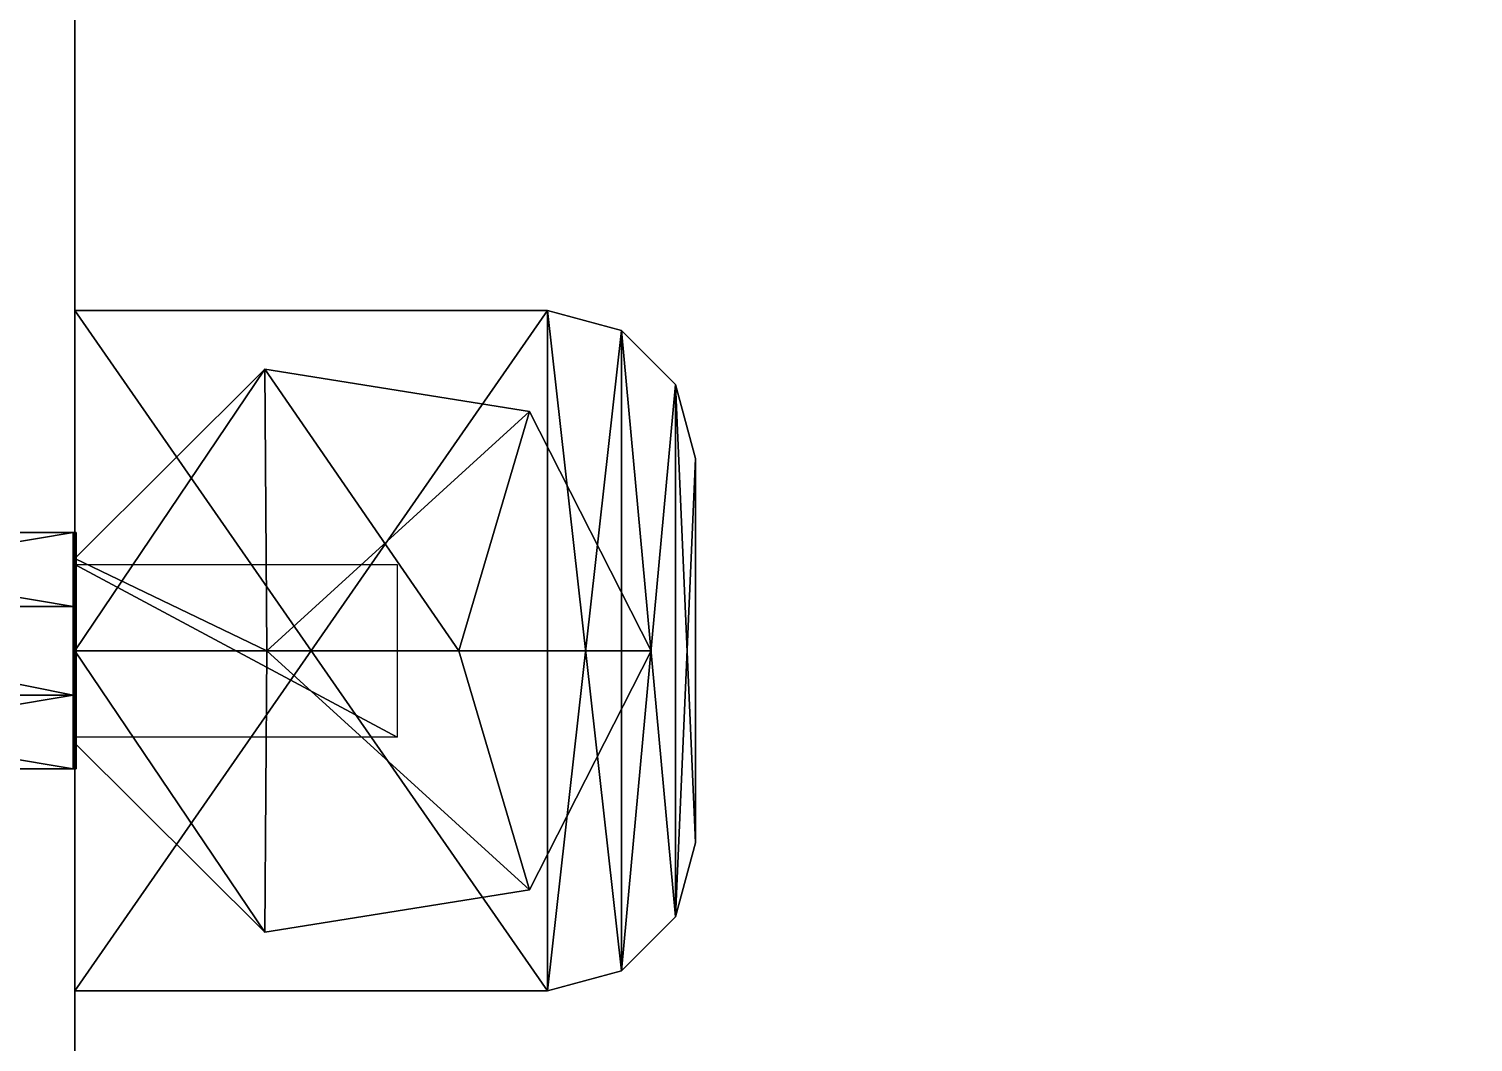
# Model space of a CAD drawing. Extents: x -100 to 4856, y -100 to 4830.
# Drawn here: x 1306.45 to 1355.31, y 4635.17 to 4669.42 of the extents above; entities that cross this region are included whole.
import ezdxf

# ---------------------------------------------------------------- set-up
doc = ezdxf.new("R2010")
doc.units = 0
for name, color, linetype in [('LAYER0', 7, 'CONTINUOUS'), ('LAYER755', 7, 'CONTINUOUS'), ('LAYER756', 7, 'CONTINUOUS'), ('LAYER801', 7, 'CONTINUOUS'), ('LAYER804', 7, 'CONTINUOUS'), ('LAYER805', 254, 'CONTINUOUS'), ('LAYER815', 7, 'CONTINUOUS'), ('LAYER818', 7, 'CONTINUOUS'), ('LAYER819', 254, 'CONTINUOUS'), ('LAYER87', 9, 'CONTINUOUS')]:
    doc.layers.add(name, color=color, linetype=linetype)

msp = doc.modelspace()

# ---------------------------------------------------------------- linework, layer by layer
at = {"layer": 'LAYER0', "invisible_edges": 1}
for points in [[(4856, 4830, -5), (-100, -100, -5), (-100, 4830, -5), (4856, 4830, -5)], [(-100, -100, -5), (4856, 4830, -5), (4856, -100, -5), (-100, -100, -5)], [(4856, -100), (-100, 4830), (-100, -100), (4856, -100)], [(-100, 4830), (4856, -100), (4856, 4830), (-100, 4830)]]:
    msp.add_3dface(points, dxfattribs=at)
at = {"layer": 'LAYER755', "invisible_edges": 1}
for points in [[(1290, 4710, 99), (1308, 4320, 99), (1290, 4320, 99), (1290, 4710, 99)], [(1308, 4320, 99), (1290, 4710, 99), (1308, 4710, 99), (1308, 4320, 99)], [(1308, 4710, 755), (1290, 4320, 755), (1308, 4320, 755), (1308, 4710, 755)], [(1290, 4320, 755), (1308, 4710, 755), (1290, 4710, 755), (1290, 4320, 755)], [(1308, 4710, 755), (1308, 4320, 99), (1308, 4710, 99), (1308, 4710, 755)], [(1308, 4320, 99), (1308, 4710, 755), (1308, 4320, 755), (1308, 4320, 99)]]:
    msp.add_3dface(points, dxfattribs=at)
at = {"layer": 'LAYER756', "invisible_edges": 1}
for points in [[(2150, 4710, 81), (626, 4320, 81), (626, 4710, 81), (2150, 4710, 81)], [(626, 4320, 81), (2150, 4710, 81), (2150, 4320, 81), (626, 4320, 81)], [(2150, 4320, 99), (626, 4710, 99), (626, 4320, 99), (2150, 4320, 99)], [(626, 4710, 99), (2150, 4320, 99), (2150, 4710, 99), (626, 4710, 99)]]:
    msp.add_3dface(points, dxfattribs=at)
at = {"layer": 'LAYER801', "invisible_edges": 1}
for points in [[(1308, 4685.4, 535), (2150, 4340, 535), (2150, 4685.4, 535), (1308, 4685.4, 535)], [(2150, 4340, 535), (1308, 4685.4, 535), (1308, 4340, 535), (2150, 4340, 535)], [(1308, 4685.4, 535), (1308, 4340, 517), (1308, 4340, 535), (1308, 4685.4, 535)], [(1308, 4340, 517), (1308, 4685.4, 535), (1308, 4685.4, 517), (1308, 4340, 517)], [(1308, 4340, 517), (2150, 4685.4, 517), (2150, 4340, 517), (1308, 4340, 517)], [(2150, 4685.4, 517), (1308, 4340, 517), (1308, 4685.4, 517), (2150, 4685.4, 517)]]:
    msp.add_3dface(points, dxfattribs=at)
at = {"layer": 'LAYER804'}
for points in [[(1308, 4659.9, 515.01), (1324, 4636.9, 515.01), (1308, 4636.9, 515.01), (1308, 4659.9, 515.01)], [(1324, 4659.9, 515.01), (1324, 4636.9, 515.01), (1308, 4659.9, 515.01), (1324, 4659.9, 515.01)], [(1308, 4659.9, 517), (1324, 4636.9, 517), (1308, 4636.9, 517), (1308, 4659.9, 517)], [(1324, 4659.9, 517), (1324, 4636.9, 517), (1308, 4659.9, 517), (1324, 4659.9, 517)], [(1324, 4659.9, 517), (1308, 4659.9, 515.01), (1324, 4659.9, 515.01), (1324, 4659.9, 517)], [(1308, 4659.9, 517), (1308, 4659.9, 515.01), (1324, 4659.9, 517), (1308, 4659.9, 517)], [(1308, 4636.9, 515.01), (1308, 4659.9, 517), (1308, 4659.9, 515.01), (1308, 4636.9, 515.01)], [(1308, 4636.9, 517), (1308, 4659.9, 517), (1308, 4636.9, 515.01), (1308, 4636.9, 517)], [(1324, 4636.9, 515.01), (1308, 4659.9, 515.01), (1324, 4659.9, 515.01), (1324, 4636.9, 515.01)], [(1308, 4636.9, 515.01), (1308, 4659.9, 515.01), (1324, 4636.9, 515.01), (1308, 4636.9, 515.01)], [(1308, 4659.9, 515.01), (1324, 4659.9, 517), (1324, 4659.9, 515.01), (1308, 4659.9, 515.01)], [(1308, 4659.9, 517), (1324, 4659.9, 517), (1308, 4659.9, 515.01), (1308, 4659.9, 517)], [(1308, 4659.9, 515.01), (1308, 4636.9, 517), (1308, 4636.9, 515.01), (1308, 4659.9, 515.01)], [(1308, 4659.9, 517), (1308, 4636.9, 517), (1308, 4659.9, 515.01), (1308, 4659.9, 517)], [(1324, 4659.9, 517), (1308, 4636.9, 517), (1324, 4636.9, 517), (1324, 4659.9, 517)], [(1308, 4659.9, 517), (1308, 4636.9, 517), (1324, 4659.9, 517), (1308, 4659.9, 517)], [(1326.5, 4659.23, 515.01), (1324, 4659.9, 517), (1326.5, 4659.23, 517), (1326.5, 4659.23, 515.01)], [(1324, 4659.9, 515.01), (1324, 4659.9, 517), (1326.5, 4659.23, 515.01), (1324, 4659.9, 515.01)], [(1324, 4659.9, 515.01), (1326.5, 4659.23, 515.01), (1324, 4636.9, 515.01), (1324, 4659.9, 515.01)], [(1324, 4659.9, 517), (1324, 4636.9, 517), (1326.5, 4659.23, 517), (1324, 4659.9, 517)], [(1326.5, 4637.57, 515.01), (1324, 4659.9, 515.01), (1324, 4636.9, 515.01), (1326.5, 4637.57, 515.01)], [(1326.5, 4659.23, 515.01), (1324, 4659.9, 515.01), (1326.5, 4637.57, 515.01), (1326.5, 4659.23, 515.01)], [(1326.5, 4637.57, 517), (1324, 4659.9, 517), (1324, 4636.9, 517), (1326.5, 4637.57, 517)], [(1326.5, 4659.23, 517), (1324, 4659.9, 517), (1326.5, 4637.57, 517), (1326.5, 4659.23, 517)], [(1324, 4659.9, 515.01), (1326.5, 4659.23, 517), (1326.5, 4659.23, 515.01), (1324, 4659.9, 515.01)], [(1324, 4659.9, 517), (1326.5, 4659.23, 517), (1324, 4659.9, 515.01), (1324, 4659.9, 517)], [(1324, 4636.9, 515.01), (1326.5, 4659.23, 515.01), (1326.5, 4637.57, 515.01), (1324, 4636.9, 515.01)], [(1326.5, 4659.23, 517), (1324, 4636.9, 517), (1326.5, 4637.57, 517), (1326.5, 4659.23, 517)], [(1328.33, 4657.4, 515.01), (1326.5, 4659.23, 517), (1328.33, 4657.4, 517), (1328.33, 4657.4, 515.01)], [(1326.5, 4659.23, 515.01), (1326.5, 4659.23, 517), (1328.33, 4657.4, 515.01), (1326.5, 4659.23, 515.01)], [(1328.33, 4639.4, 515.01), (1326.5, 4659.23, 515.01), (1328.33, 4657.4, 515.01), (1328.33, 4639.4, 515.01)], [(1326.5, 4637.57, 515.01), (1326.5, 4659.23, 515.01), (1328.33, 4639.4, 515.01), (1326.5, 4637.57, 515.01)], [(1326.5, 4659.23, 517), (1326.5, 4637.57, 517), (1328.33, 4657.4, 517), (1326.5, 4659.23, 517)], [(1328.33, 4639.4, 515.01), (1326.5, 4659.23, 515.01), (1326.5, 4637.57, 515.01), (1328.33, 4639.4, 515.01)], [(1328.33, 4657.4, 515.01), (1326.5, 4659.23, 515.01), (1328.33, 4639.4, 515.01), (1328.33, 4657.4, 515.01)], [(1328.33, 4639.4, 517), (1326.5, 4659.23, 517), (1326.5, 4637.57, 517), (1328.33, 4639.4, 517)], [(1328.33, 4657.4, 517), (1326.5, 4659.23, 517), (1328.33, 4639.4, 517), (1328.33, 4657.4, 517)], [(1326.5, 4659.23, 515.01), (1328.33, 4657.4, 517), (1328.33, 4657.4, 515.01), (1326.5, 4659.23, 515.01)], [(1326.5, 4659.23, 517), (1328.33, 4657.4, 517), (1326.5, 4659.23, 515.01), (1326.5, 4659.23, 517)], [(1308, 4651.522, 531), (1314.5, 4648.4, 531), (1314.431, 4657.917, 531), (1308, 4651.522, 531)], [(1314.431, 4657.917, 517), (1308, 4651.522, 531), (1314.431, 4657.917, 531), (1314.431, 4657.917, 517)], [(1308, 4651.522, 517), (1308, 4651.522, 531), (1314.431, 4657.917, 517), (1308, 4651.522, 517)], [(1314.431, 4657.917, 517), (1308, 4651.522, 531), (1308, 4651.522, 517), (1314.431, 4657.917, 517)], [(1314.431, 4657.917, 531), (1308, 4651.522, 531), (1314.431, 4657.917, 517), (1314.431, 4657.917, 531)], [(1308, 4648.4, 531), (1314.431, 4657.917, 531), (1314.5, 4648.4, 531), (1308, 4648.4, 531)], [(1308, 4651.522, 531), (1314.431, 4657.917, 531), (1308, 4648.4, 531), (1308, 4651.522, 531)], [(1314.431, 4657.917, 531), (1321, 4648.4, 531), (1323.387, 4656.483, 531), (1314.431, 4657.917, 531)], [(1314.5, 4648.4, 531), (1321, 4648.4, 531), (1314.431, 4657.917, 531), (1314.5, 4648.4, 531)], [(1323.387, 4656.483, 517), (1314.431, 4657.917, 531), (1323.387, 4656.483, 531), (1323.387, 4656.483, 517)], [(1314.431, 4657.917, 517), (1314.431, 4657.917, 531), (1323.387, 4656.483, 517), (1314.431, 4657.917, 517)], [(1323.387, 4656.483, 517), (1314.431, 4657.917, 531), (1314.431, 4657.917, 517), (1323.387, 4656.483, 517)], [(1323.387, 4656.483, 531), (1314.431, 4657.917, 531), (1323.387, 4656.483, 517), (1323.387, 4656.483, 531)], [(1314.431, 4657.917, 531), (1323.387, 4656.483, 531), (1314.5, 4648.4, 531), (1314.431, 4657.917, 531)], [(1328.33, 4657.4, 517), (1326.5, 4637.57, 517), (1328.33, 4639.4, 517), (1328.33, 4657.4, 517)], [(1329, 4654.9, 515.01), (1328.33, 4657.4, 517), (1329, 4654.9, 517), (1329, 4654.9, 515.01)], [(1328.33, 4657.4, 515.01), (1328.33, 4657.4, 517), (1329, 4654.9, 515.01), (1328.33, 4657.4, 515.01)], [(1329, 4641.9, 515.01), (1328.33, 4657.4, 515.01), (1329, 4654.9, 515.01), (1329, 4641.9, 515.01)], [(1328.33, 4639.4, 515.01), (1328.33, 4657.4, 515.01), (1329, 4641.9, 515.01), (1328.33, 4639.4, 515.01)], [(1328.33, 4657.4, 517), (1328.33, 4639.4, 517), (1329, 4654.9, 517), (1328.33, 4657.4, 517)], [(1329, 4641.9, 515.01), (1328.33, 4657.4, 515.01), (1328.33, 4639.4, 515.01), (1329, 4641.9, 515.01)], [(1329, 4654.9, 515.01), (1328.33, 4657.4, 515.01), (1329, 4641.9, 515.01), (1329, 4654.9, 515.01)], [(1329, 4641.9, 517), (1328.33, 4657.4, 517), (1328.33, 4639.4, 517), (1329, 4641.9, 517)], [(1329, 4654.9, 517), (1328.33, 4657.4, 517), (1329, 4641.9, 517), (1329, 4654.9, 517)], [(1328.33, 4657.4, 515.01), (1329, 4654.9, 517), (1329, 4654.9, 515.01), (1328.33, 4657.4, 515.01)], [(1328.33, 4657.4, 517), (1329, 4654.9, 517), (1328.33, 4657.4, 515.01), (1328.33, 4657.4, 517)], [(1314.5, 4648.4, 531), (1323.387, 4656.483, 531), (1321, 4648.4, 531), (1314.5, 4648.4, 531)], [(1323.387, 4656.483, 531), (1321, 4648.4, 531), (1327.5, 4648.4, 531), (1323.387, 4656.483, 531)], [(1323.387, 4656.483, 531), (1327.5, 4648.4, 531), (1321, 4648.4, 531), (1323.387, 4656.483, 531)], [(1327.5, 4648.4, 517), (1323.387, 4656.483, 531), (1327.5, 4648.4, 531), (1327.5, 4648.4, 517)], [(1323.387, 4656.483, 517), (1323.387, 4656.483, 531), (1327.5, 4648.4, 517), (1323.387, 4656.483, 517)], [(1327.5, 4648.4, 517), (1323.387, 4656.483, 531), (1323.387, 4656.483, 517), (1327.5, 4648.4, 517)], [(1327.5, 4648.4, 531), (1323.387, 4656.483, 531), (1327.5, 4648.4, 517), (1327.5, 4648.4, 531)], [(1329, 4654.9, 517), (1328.33, 4639.4, 517), (1329, 4641.9, 517), (1329, 4654.9, 517)], [(1329, 4654.9, 517), (1329, 4641.9, 515.01), (1329, 4641.9, 517), (1329, 4654.9, 517)], [(1329, 4654.9, 515.01), (1329, 4641.9, 515.01), (1329, 4654.9, 517), (1329, 4654.9, 515.01)], [(1329, 4654.9, 515.01), (1329, 4641.9, 517), (1329, 4641.9, 515.01), (1329, 4654.9, 515.01)], [(1329, 4654.9, 517), (1329, 4641.9, 517), (1329, 4654.9, 515.01), (1329, 4654.9, 517)], [(1308, 4645.277, 531), (1308, 4651.522, 517), (1308, 4645.277, 517), (1308, 4645.277, 531)], [(1308, 4651.522, 531), (1308, 4651.522, 517), (1308, 4645.277, 531), (1308, 4651.522, 531)], [(1308, 4648.4, 531), (1314.5, 4648.4, 531), (1308, 4651.522, 531), (1308, 4648.4, 531)], [(1308, 4651.522, 517), (1308, 4645.277, 531), (1308, 4645.277, 517), (1308, 4651.522, 517)], [(1308, 4651.522, 531), (1308, 4645.277, 531), (1308, 4651.522, 517), (1308, 4651.522, 531)], [(1318.908, 4645.48, 515), (1308, 4651.32, 515), (1318.908, 4651.32, 515), (1318.908, 4645.48, 515)], [(1308, 4645.48, 515), (1308, 4651.32, 515), (1318.908, 4645.48, 515), (1308, 4645.48, 515)], [(1308, 4648.4, 531), (1314.431, 4638.882, 531), (1314.5, 4648.4, 531), (1308, 4648.4, 531)], [(1308, 4645.277, 531), (1314.431, 4638.882, 531), (1308, 4648.4, 531), (1308, 4645.277, 531)], [(1308, 4648.4, 531), (1314.431, 4638.882, 531), (1314.5, 4648.4, 531), (1308, 4648.4, 531)], [(1308, 4645.277, 531), (1314.431, 4638.882, 531), (1308, 4648.4, 531), (1308, 4645.277, 531)], [(1314.431, 4638.882, 531), (1323.387, 4640.316, 531), (1314.5, 4648.4, 531), (1314.431, 4638.882, 531)], [(1314.431, 4638.882, 531), (1323.387, 4640.316, 531), (1314.5, 4648.4, 531), (1314.431, 4638.882, 531)], [(1314.5, 4648.4, 531), (1323.387, 4640.316, 531), (1321, 4648.4, 531), (1314.5, 4648.4, 531)], [(1314.5, 4648.4, 531), (1323.387, 4640.316, 531), (1321, 4648.4, 531), (1314.5, 4648.4, 531)], [(1321, 4648.4, 531), (1323.387, 4640.316, 531), (1327.5, 4648.4, 531), (1321, 4648.4, 531)], [(1323.387, 4640.316, 531), (1327.5, 4648.4, 531), (1321, 4648.4, 531), (1323.387, 4640.316, 531)], [(1327.5, 4648.4, 531), (1323.387, 4640.316, 517), (1327.5, 4648.4, 517), (1327.5, 4648.4, 531)], [(1323.387, 4640.316, 531), (1323.387, 4640.316, 517), (1327.5, 4648.4, 531), (1323.387, 4640.316, 531)], [(1323.387, 4640.316, 517), (1327.5, 4648.4, 531), (1327.5, 4648.4, 517), (1323.387, 4640.316, 517)], [(1323.387, 4640.316, 531), (1327.5, 4648.4, 531), (1323.387, 4640.316, 517), (1323.387, 4640.316, 531)], [(1314.431, 4638.882, 517), (1308, 4645.277, 531), (1308, 4645.277, 517), (1314.431, 4638.882, 517)], [(1314.431, 4638.882, 531), (1308, 4645.277, 531), (1314.431, 4638.882, 517), (1314.431, 4638.882, 531)], [(1308, 4645.277, 517), (1314.431, 4638.882, 531), (1314.431, 4638.882, 517), (1308, 4645.277, 517)], [(1308, 4645.277, 531), (1314.431, 4638.882, 531), (1308, 4645.277, 517), (1308, 4645.277, 531)], [(1329, 4641.9, 517), (1328.33, 4639.4, 515.01), (1329, 4641.9, 515.01), (1329, 4641.9, 517)], [(1328.33, 4639.4, 517), (1328.33, 4639.4, 515.01), (1329, 4641.9, 517), (1328.33, 4639.4, 517)], [(1328.33, 4639.4, 515.01), (1329, 4641.9, 517), (1329, 4641.9, 515.01), (1328.33, 4639.4, 515.01)], [(1328.33, 4639.4, 517), (1329, 4641.9, 517), (1328.33, 4639.4, 515.01), (1328.33, 4639.4, 517)], [(1323.387, 4640.316, 531), (1314.431, 4638.882, 517), (1323.387, 4640.316, 517), (1323.387, 4640.316, 531)], [(1314.431, 4638.882, 531), (1314.431, 4638.882, 517), (1323.387, 4640.316, 531), (1314.431, 4638.882, 531)], [(1314.431, 4638.882, 517), (1323.387, 4640.316, 531), (1323.387, 4640.316, 517), (1314.431, 4638.882, 517)], [(1314.431, 4638.882, 531), (1323.387, 4640.316, 531), (1314.431, 4638.882, 517), (1314.431, 4638.882, 531)], [(1328.33, 4639.4, 517), (1326.5, 4637.57, 515.01), (1328.33, 4639.4, 515.01), (1328.33, 4639.4, 517)], [(1326.5, 4637.57, 517), (1326.5, 4637.57, 515.01), (1328.33, 4639.4, 517), (1326.5, 4637.57, 517)], [(1326.5, 4637.57, 515.01), (1328.33, 4639.4, 517), (1328.33, 4639.4, 515.01), (1326.5, 4637.57, 515.01)], [(1326.5, 4637.57, 517), (1328.33, 4639.4, 517), (1326.5, 4637.57, 515.01), (1326.5, 4637.57, 517)], [(1326.5, 4637.57, 517), (1324, 4636.9, 515.01), (1326.5, 4637.57, 515.01), (1326.5, 4637.57, 517)], [(1324, 4636.9, 517), (1324, 4636.9, 515.01), (1326.5, 4637.57, 517), (1324, 4636.9, 517)], [(1324, 4636.9, 515.01), (1326.5, 4637.57, 517), (1326.5, 4637.57, 515.01), (1324, 4636.9, 515.01)], [(1324, 4636.9, 517), (1326.5, 4637.57, 517), (1324, 4636.9, 515.01), (1324, 4636.9, 517)], [(1324, 4636.9, 515.01), (1308, 4636.9, 517), (1308, 4636.9, 515.01), (1324, 4636.9, 515.01)], [(1324, 4636.9, 517), (1308, 4636.9, 517), (1324, 4636.9, 515.01), (1324, 4636.9, 517)], [(1308, 4636.9, 517), (1324, 4636.9, 515.01), (1324, 4636.9, 517), (1308, 4636.9, 517)], [(1308, 4636.9, 515.01), (1324, 4636.9, 515.01), (1308, 4636.9, 517), (1308, 4636.9, 515.01)]]:
    msp.add_3dface(points, dxfattribs=at)
at = {"layer": 'LAYER805'}
for points in [[(1307.95, 4649.9, 525.8301), (1293.05, 4652.4, 522.5), (1293.05, 4649.9, 525.8301), (1307.95, 4649.9, 525.8301)], [(1307.95, 4652.4, 522.5), (1293.05, 4652.4, 522.5), (1307.95, 4649.9, 525.8301), (1307.95, 4652.4, 522.5)], [(1307.95, 4652.4, 522.5), (1293.05, 4649.9, 519.1699), (1293.05, 4652.4, 522.5), (1307.95, 4652.4, 522.5)], [(1307.95, 4649.9, 519.1699), (1293.05, 4649.9, 519.1699), (1307.95, 4652.4, 522.5), (1307.95, 4649.9, 519.1699)], [(1308.05, 4649.9, 525.8301), (1307.95, 4652.4, 522.5), (1307.95, 4649.9, 525.8301), (1308.05, 4649.9, 525.8301)], [(1308.05, 4652.4, 522.5), (1307.95, 4652.4, 522.5), (1308.05, 4649.9, 525.8301), (1308.05, 4652.4, 522.5)], [(1308.05, 4652.4, 522.5), (1307.95, 4649.9, 519.1699), (1307.95, 4652.4, 522.5), (1308.05, 4652.4, 522.5)], [(1308.05, 4649.9, 519.1699), (1307.95, 4649.9, 519.1699), (1308.05, 4652.4, 522.5), (1308.05, 4649.9, 519.1699)], [(1307.95, 4652.4, 518.5), (1308.05, 4644.4, 518.5), (1307.95, 4644.4, 518.5), (1307.95, 4652.4, 518.5)], [(1308.05, 4652.4, 518.5), (1308.05, 4644.4, 518.5), (1307.95, 4652.4, 518.5), (1308.05, 4652.4, 518.5)], [(1307.95, 4644.4, 526.5), (1308.05, 4652.4, 526.5), (1307.95, 4652.4, 526.5), (1307.95, 4644.4, 526.5)], [(1308.05, 4644.4, 526.5), (1308.05, 4652.4, 526.5), (1307.95, 4644.4, 526.5), (1308.05, 4644.4, 526.5)], [(1307.95, 4652.4, 518.5), (1308.05, 4652.4, 526.5), (1308.05, 4652.4, 518.5), (1307.95, 4652.4, 518.5)], [(1307.95, 4652.4, 526.5), (1308.05, 4652.4, 526.5), (1307.95, 4652.4, 518.5), (1307.95, 4652.4, 526.5)], [(1307.95, 4652.4, 526.5), (1307.95, 4644.4, 518.5), (1307.95, 4644.4, 526.5), (1307.95, 4652.4, 526.5)], [(1307.95, 4652.4, 518.5), (1307.95, 4644.4, 518.5), (1307.95, 4652.4, 526.5), (1307.95, 4652.4, 518.5)], [(1308.05, 4644.4, 526.5), (1308.05, 4652.4, 518.5), (1308.05, 4652.4, 526.5), (1308.05, 4644.4, 526.5)], [(1308.05, 4644.4, 518.5), (1308.05, 4652.4, 518.5), (1308.05, 4644.4, 526.5), (1308.05, 4644.4, 518.5)], [(1293.05, 4649.9, 525.8301), (1307.95, 4646.9, 525.8301), (1307.95, 4649.9, 525.8301), (1293.05, 4649.9, 525.8301)], [(1293.05, 4646.9, 525.8301), (1307.95, 4646.9, 525.8301), (1293.05, 4649.9, 525.8301), (1293.05, 4646.9, 525.8301)], [(1293.05, 4649.9, 519.1699), (1307.95, 4646.9, 519.1699), (1293.05, 4646.9, 519.1699), (1293.05, 4649.9, 519.1699)], [(1307.95, 4649.9, 519.1699), (1307.95, 4646.9, 519.1699), (1293.05, 4649.9, 519.1699), (1307.95, 4649.9, 519.1699)], [(1308.05, 4649.9, 525.8301), (1307.95, 4646.9, 525.8301), (1308.05, 4646.9, 525.8301), (1308.05, 4649.9, 525.8301)], [(1307.95, 4649.9, 525.8301), (1307.95, 4646.9, 525.8301), (1308.05, 4649.9, 525.8301), (1307.95, 4649.9, 525.8301)], [(1307.95, 4649.9, 519.1699), (1308.05, 4646.9, 519.1699), (1307.95, 4646.9, 519.1699), (1307.95, 4649.9, 519.1699)], [(1308.05, 4649.9, 519.1699), (1308.05, 4646.9, 519.1699), (1307.95, 4649.9, 519.1699), (1308.05, 4649.9, 519.1699)], [(1293.05, 4646.9, 525.8301), (1307.95, 4644.4, 522.5), (1307.95, 4646.9, 525.8301), (1293.05, 4646.9, 525.8301)], [(1293.05, 4644.4, 522.5), (1307.95, 4644.4, 522.5), (1293.05, 4646.9, 525.8301), (1293.05, 4644.4, 522.5)], [(1293.05, 4644.4, 522.5), (1307.95, 4646.9, 519.1699), (1307.95, 4644.4, 522.5), (1293.05, 4644.4, 522.5)], [(1293.05, 4646.9, 519.1699), (1307.95, 4646.9, 519.1699), (1293.05, 4644.4, 522.5), (1293.05, 4646.9, 519.1699)], [(1307.95, 4646.9, 525.8301), (1308.05, 4644.4, 522.5), (1308.05, 4646.9, 525.8301), (1307.95, 4646.9, 525.8301)], [(1307.95, 4644.4, 522.5), (1308.05, 4644.4, 522.5), (1307.95, 4646.9, 525.8301), (1307.95, 4644.4, 522.5)], [(1307.95, 4644.4, 522.5), (1308.05, 4646.9, 519.1699), (1308.05, 4644.4, 522.5), (1307.95, 4644.4, 522.5)], [(1307.95, 4646.9, 519.1699), (1308.05, 4646.9, 519.1699), (1307.95, 4644.4, 522.5), (1307.95, 4646.9, 519.1699)], [(1307.95, 4644.4, 526.5), (1308.05, 4644.4, 518.5), (1308.05, 4644.4, 526.5), (1307.95, 4644.4, 526.5)], [(1307.95, 4644.4, 518.5), (1308.05, 4644.4, 518.5), (1307.95, 4644.4, 526.5), (1307.95, 4644.4, 518.5)]]:
    msp.add_3dface(points, dxfattribs=at)
at = {"layer": 'LAYER815', "invisible_edges": 1}
for points in [[(1308, 4685.4, 317), (2150, 4340, 317), (2150, 4685.4, 317), (1308, 4685.4, 317)], [(2150, 4340, 317), (1308, 4685.4, 317), (1308, 4340, 317), (2150, 4340, 317)], [(1308, 4685.4, 317), (1308, 4340, 299), (1308, 4340, 317), (1308, 4685.4, 317)], [(1308, 4340, 299), (1308, 4685.4, 317), (1308, 4685.4, 299), (1308, 4340, 299)], [(1308, 4340, 299), (2150, 4685.4, 299), (2150, 4340, 299), (1308, 4340, 299)], [(2150, 4685.4, 299), (1308, 4340, 299), (1308, 4685.4, 299), (2150, 4685.4, 299)]]:
    msp.add_3dface(points, dxfattribs=at)
at = {"layer": 'LAYER818'}
for points in [[(1308, 4659.9, 297.01), (1324, 4636.9, 297.01), (1308, 4636.9, 297.01), (1308, 4659.9, 297.01)], [(1324, 4659.9, 297.01), (1324, 4636.9, 297.01), (1308, 4659.9, 297.01), (1324, 4659.9, 297.01)], [(1308, 4659.9, 299), (1324, 4636.9, 299), (1308, 4636.9, 299), (1308, 4659.9, 299)], [(1324, 4659.9, 299), (1324, 4636.9, 299), (1308, 4659.9, 299), (1324, 4659.9, 299)], [(1324, 4659.9, 299), (1308, 4659.9, 297.01), (1324, 4659.9, 297.01), (1324, 4659.9, 299)], [(1308, 4659.9, 299), (1308, 4659.9, 297.01), (1324, 4659.9, 299), (1308, 4659.9, 299)], [(1308, 4636.9, 297.01), (1308, 4659.9, 299), (1308, 4659.9, 297.01), (1308, 4636.9, 297.01)], [(1308, 4636.9, 299), (1308, 4659.9, 299), (1308, 4636.9, 297.01), (1308, 4636.9, 299)], [(1324, 4636.9, 297.01), (1308, 4659.9, 297.01), (1324, 4659.9, 297.01), (1324, 4636.9, 297.01)], [(1308, 4636.9, 297.01), (1308, 4659.9, 297.01), (1324, 4636.9, 297.01), (1308, 4636.9, 297.01)], [(1308, 4659.9, 297.01), (1324, 4659.9, 299), (1324, 4659.9, 297.01), (1308, 4659.9, 297.01)], [(1308, 4659.9, 299), (1324, 4659.9, 299), (1308, 4659.9, 297.01), (1308, 4659.9, 299)], [(1308, 4659.9, 297.01), (1308, 4636.9, 299), (1308, 4636.9, 297.01), (1308, 4659.9, 297.01)], [(1308, 4659.9, 299), (1308, 4636.9, 299), (1308, 4659.9, 297.01), (1308, 4659.9, 299)], [(1324, 4659.9, 299), (1308, 4636.9, 299), (1324, 4636.9, 299), (1324, 4659.9, 299)], [(1308, 4659.9, 299), (1308, 4636.9, 299), (1324, 4659.9, 299), (1308, 4659.9, 299)], [(1326.5, 4659.23, 297.01), (1324, 4659.9, 299), (1326.5, 4659.23, 299), (1326.5, 4659.23, 297.01)], [(1324, 4659.9, 297.01), (1324, 4659.9, 299), (1326.5, 4659.23, 297.01), (1324, 4659.9, 297.01)], [(1324, 4659.9, 297.01), (1326.5, 4659.23, 297.01), (1324, 4636.9, 297.01), (1324, 4659.9, 297.01)], [(1324, 4659.9, 299), (1324, 4636.9, 299), (1326.5, 4659.23, 299), (1324, 4659.9, 299)], [(1326.5, 4637.57, 297.01), (1324, 4659.9, 297.01), (1324, 4636.9, 297.01), (1326.5, 4637.57, 297.01)], [(1326.5, 4659.23, 297.01), (1324, 4659.9, 297.01), (1326.5, 4637.57, 297.01), (1326.5, 4659.23, 297.01)], [(1326.5, 4637.57, 299), (1324, 4659.9, 299), (1324, 4636.9, 299), (1326.5, 4637.57, 299)], [(1326.5, 4659.23, 299), (1324, 4659.9, 299), (1326.5, 4637.57, 299), (1326.5, 4659.23, 299)], [(1324, 4659.9, 297.01), (1326.5, 4659.23, 299), (1326.5, 4659.23, 297.01), (1324, 4659.9, 297.01)], [(1324, 4659.9, 299), (1326.5, 4659.23, 299), (1324, 4659.9, 297.01), (1324, 4659.9, 299)], [(1324, 4636.9, 297.01), (1326.5, 4659.23, 297.01), (1326.5, 4637.57, 297.01), (1324, 4636.9, 297.01)], [(1326.5, 4659.23, 299), (1324, 4636.9, 299), (1326.5, 4637.57, 299), (1326.5, 4659.23, 299)], [(1328.33, 4657.4, 297.01), (1326.5, 4659.23, 299), (1328.33, 4657.4, 299), (1328.33, 4657.4, 297.01)], [(1326.5, 4659.23, 297.01), (1326.5, 4659.23, 299), (1328.33, 4657.4, 297.01), (1326.5, 4659.23, 297.01)], [(1328.33, 4639.4, 297.01), (1326.5, 4659.23, 297.01), (1328.33, 4657.4, 297.01), (1328.33, 4639.4, 297.01)], [(1326.5, 4637.57, 297.01), (1326.5, 4659.23, 297.01), (1328.33, 4639.4, 297.01), (1326.5, 4637.57, 297.01)], [(1326.5, 4659.23, 299), (1326.5, 4637.57, 299), (1328.33, 4657.4, 299), (1326.5, 4659.23, 299)], [(1328.33, 4639.4, 297.01), (1326.5, 4659.23, 297.01), (1326.5, 4637.57, 297.01), (1328.33, 4639.4, 297.01)], [(1328.33, 4657.4, 297.01), (1326.5, 4659.23, 297.01), (1328.33, 4639.4, 297.01), (1328.33, 4657.4, 297.01)], [(1328.33, 4639.4, 299), (1326.5, 4659.23, 299), (1326.5, 4637.57, 299), (1328.33, 4639.4, 299)], [(1328.33, 4657.4, 299), (1326.5, 4659.23, 299), (1328.33, 4639.4, 299), (1328.33, 4657.4, 299)], [(1326.5, 4659.23, 297.01), (1328.33, 4657.4, 299), (1328.33, 4657.4, 297.01), (1326.5, 4659.23, 297.01)], [(1326.5, 4659.23, 299), (1328.33, 4657.4, 299), (1326.5, 4659.23, 297.01), (1326.5, 4659.23, 299)], [(1308, 4651.522, 313), (1314.5, 4648.4, 313), (1314.431, 4657.917, 313), (1308, 4651.522, 313)], [(1314.431, 4657.917, 299), (1308, 4651.522, 313), (1314.431, 4657.917, 313), (1314.431, 4657.917, 299)], [(1308, 4651.522, 299), (1308, 4651.522, 313), (1314.431, 4657.917, 299), (1308, 4651.522, 299)], [(1314.431, 4657.917, 299), (1308, 4651.522, 313), (1308, 4651.522, 299), (1314.431, 4657.917, 299)], [(1314.431, 4657.917, 313), (1308, 4651.522, 313), (1314.431, 4657.917, 299), (1314.431, 4657.917, 313)], [(1308, 4648.4, 313), (1314.431, 4657.917, 313), (1314.5, 4648.4, 313), (1308, 4648.4, 313)], [(1308, 4651.522, 313), (1314.431, 4657.917, 313), (1308, 4648.4, 313), (1308, 4651.522, 313)], [(1314.431, 4657.917, 313), (1321, 4648.4, 313), (1323.387, 4656.483, 313), (1314.431, 4657.917, 313)], [(1314.5, 4648.4, 313), (1321, 4648.4, 313), (1314.431, 4657.917, 313), (1314.5, 4648.4, 313)], [(1323.387, 4656.483, 299), (1314.431, 4657.917, 313), (1323.387, 4656.483, 313), (1323.387, 4656.483, 299)], [(1314.431, 4657.917, 299), (1314.431, 4657.917, 313), (1323.387, 4656.483, 299), (1314.431, 4657.917, 299)], [(1323.387, 4656.483, 299), (1314.431, 4657.917, 313), (1314.431, 4657.917, 299), (1323.387, 4656.483, 299)], [(1323.387, 4656.483, 313), (1314.431, 4657.917, 313), (1323.387, 4656.483, 299), (1323.387, 4656.483, 313)], [(1314.431, 4657.917, 313), (1323.387, 4656.483, 313), (1314.5, 4648.4, 313), (1314.431, 4657.917, 313)], [(1328.33, 4657.4, 299), (1326.5, 4637.57, 299), (1328.33, 4639.4, 299), (1328.33, 4657.4, 299)], [(1329, 4654.9, 297.01), (1328.33, 4657.4, 299), (1329, 4654.9, 299), (1329, 4654.9, 297.01)], [(1328.33, 4657.4, 297.01), (1328.33, 4657.4, 299), (1329, 4654.9, 297.01), (1328.33, 4657.4, 297.01)], [(1329, 4641.9, 297.01), (1328.33, 4657.4, 297.01), (1329, 4654.9, 297.01), (1329, 4641.9, 297.01)], [(1328.33, 4639.4, 297.01), (1328.33, 4657.4, 297.01), (1329, 4641.9, 297.01), (1328.33, 4639.4, 297.01)], [(1328.33, 4657.4, 299), (1328.33, 4639.4, 299), (1329, 4654.9, 299), (1328.33, 4657.4, 299)], [(1329, 4641.9, 297.01), (1328.33, 4657.4, 297.01), (1328.33, 4639.4, 297.01), (1329, 4641.9, 297.01)], [(1329, 4654.9, 297.01), (1328.33, 4657.4, 297.01), (1329, 4641.9, 297.01), (1329, 4654.9, 297.01)], [(1329, 4641.9, 299), (1328.33, 4657.4, 299), (1328.33, 4639.4, 299), (1329, 4641.9, 299)], [(1329, 4654.9, 299), (1328.33, 4657.4, 299), (1329, 4641.9, 299), (1329, 4654.9, 299)], [(1328.33, 4657.4, 297.01), (1329, 4654.9, 299), (1329, 4654.9, 297.01), (1328.33, 4657.4, 297.01)], [(1328.33, 4657.4, 299), (1329, 4654.9, 299), (1328.33, 4657.4, 297.01), (1328.33, 4657.4, 299)], [(1314.5, 4648.4, 313), (1323.387, 4656.483, 313), (1321, 4648.4, 313), (1314.5, 4648.4, 313)], [(1323.387, 4656.483, 313), (1321, 4648.4, 313), (1327.5, 4648.4, 313), (1323.387, 4656.483, 313)], [(1323.387, 4656.483, 313), (1327.5, 4648.4, 313), (1321, 4648.4, 313), (1323.387, 4656.483, 313)], [(1327.5, 4648.4, 299), (1323.387, 4656.483, 313), (1327.5, 4648.4, 313), (1327.5, 4648.4, 299)], [(1323.387, 4656.483, 299), (1323.387, 4656.483, 313), (1327.5, 4648.4, 299), (1323.387, 4656.483, 299)], [(1327.5, 4648.4, 299), (1323.387, 4656.483, 313), (1323.387, 4656.483, 299), (1327.5, 4648.4, 299)], [(1327.5, 4648.4, 313), (1323.387, 4656.483, 313), (1327.5, 4648.4, 299), (1327.5, 4648.4, 313)], [(1329, 4654.9, 299), (1328.33, 4639.4, 299), (1329, 4641.9, 299), (1329, 4654.9, 299)], [(1329, 4654.9, 299), (1329, 4641.9, 297.01), (1329, 4641.9, 299), (1329, 4654.9, 299)], [(1329, 4654.9, 297.01), (1329, 4641.9, 297.01), (1329, 4654.9, 299), (1329, 4654.9, 297.01)], [(1329, 4654.9, 297.01), (1329, 4641.9, 299), (1329, 4641.9, 297.01), (1329, 4654.9, 297.01)], [(1329, 4654.9, 299), (1329, 4641.9, 299), (1329, 4654.9, 297.01), (1329, 4654.9, 299)], [(1308, 4645.277, 313), (1308, 4651.522, 299), (1308, 4645.277, 299), (1308, 4645.277, 313)], [(1308, 4651.522, 313), (1308, 4651.522, 299), (1308, 4645.277, 313), (1308, 4651.522, 313)], [(1308, 4648.4, 313), (1314.5, 4648.4, 313), (1308, 4651.522, 313), (1308, 4648.4, 313)], [(1308, 4651.522, 299), (1308, 4645.277, 313), (1308, 4645.277, 299), (1308, 4651.522, 299)], [(1308, 4651.522, 313), (1308, 4645.277, 313), (1308, 4651.522, 299), (1308, 4651.522, 313)], [(1318.908, 4645.48, 297), (1308, 4651.32, 297), (1318.908, 4651.32, 297), (1318.908, 4645.48, 297)], [(1308, 4645.48, 297), (1308, 4651.32, 297), (1318.908, 4645.48, 297), (1308, 4645.48, 297)], [(1308, 4648.4, 313), (1314.431, 4638.882, 313), (1314.5, 4648.4, 313), (1308, 4648.4, 313)], [(1308, 4645.277, 313), (1314.431, 4638.882, 313), (1308, 4648.4, 313), (1308, 4645.277, 313)], [(1308, 4648.4, 313), (1314.431, 4638.882, 313), (1314.5, 4648.4, 313), (1308, 4648.4, 313)], [(1308, 4645.277, 313), (1314.431, 4638.882, 313), (1308, 4648.4, 313), (1308, 4645.277, 313)], [(1314.431, 4638.882, 313), (1323.387, 4640.316, 313), (1314.5, 4648.4, 313), (1314.431, 4638.882, 313)], [(1314.431, 4638.882, 313), (1323.387, 4640.316, 313), (1314.5, 4648.4, 313), (1314.431, 4638.882, 313)], [(1314.5, 4648.4, 313), (1323.387, 4640.316, 313), (1321, 4648.4, 313), (1314.5, 4648.4, 313)], [(1314.5, 4648.4, 313), (1323.387, 4640.316, 313), (1321, 4648.4, 313), (1314.5, 4648.4, 313)], [(1321, 4648.4, 313), (1323.387, 4640.316, 313), (1327.5, 4648.4, 313), (1321, 4648.4, 313)], [(1323.387, 4640.316, 313), (1327.5, 4648.4, 313), (1321, 4648.4, 313), (1323.387, 4640.316, 313)], [(1327.5, 4648.4, 313), (1323.387, 4640.316, 299), (1327.5, 4648.4, 299), (1327.5, 4648.4, 313)], [(1323.387, 4640.316, 313), (1323.387, 4640.316, 299), (1327.5, 4648.4, 313), (1323.387, 4640.316, 313)], [(1323.387, 4640.316, 299), (1327.5, 4648.4, 313), (1327.5, 4648.4, 299), (1323.387, 4640.316, 299)], [(1323.387, 4640.316, 313), (1327.5, 4648.4, 313), (1323.387, 4640.316, 299), (1323.387, 4640.316, 313)], [(1314.431, 4638.882, 299), (1308, 4645.277, 313), (1308, 4645.277, 299), (1314.431, 4638.882, 299)], [(1314.431, 4638.882, 313), (1308, 4645.277, 313), (1314.431, 4638.882, 299), (1314.431, 4638.882, 313)], [(1308, 4645.277, 299), (1314.431, 4638.882, 313), (1314.431, 4638.882, 299), (1308, 4645.277, 299)], [(1308, 4645.277, 313), (1314.431, 4638.882, 313), (1308, 4645.277, 299), (1308, 4645.277, 313)], [(1329, 4641.9, 299), (1328.33, 4639.4, 297.01), (1329, 4641.9, 297.01), (1329, 4641.9, 299)], [(1328.33, 4639.4, 299), (1328.33, 4639.4, 297.01), (1329, 4641.9, 299), (1328.33, 4639.4, 299)], [(1328.33, 4639.4, 297.01), (1329, 4641.9, 299), (1329, 4641.9, 297.01), (1328.33, 4639.4, 297.01)], [(1328.33, 4639.4, 299), (1329, 4641.9, 299), (1328.33, 4639.4, 297.01), (1328.33, 4639.4, 299)], [(1323.387, 4640.316, 313), (1314.431, 4638.882, 299), (1323.387, 4640.316, 299), (1323.387, 4640.316, 313)], [(1314.431, 4638.882, 313), (1314.431, 4638.882, 299), (1323.387, 4640.316, 313), (1314.431, 4638.882, 313)], [(1314.431, 4638.882, 299), (1323.387, 4640.316, 313), (1323.387, 4640.316, 299), (1314.431, 4638.882, 299)], [(1314.431, 4638.882, 313), (1323.387, 4640.316, 313), (1314.431, 4638.882, 299), (1314.431, 4638.882, 313)], [(1328.33, 4639.4, 299), (1326.5, 4637.57, 297.01), (1328.33, 4639.4, 297.01), (1328.33, 4639.4, 299)], [(1326.5, 4637.57, 299), (1326.5, 4637.57, 297.01), (1328.33, 4639.4, 299), (1326.5, 4637.57, 299)], [(1326.5, 4637.57, 297.01), (1328.33, 4639.4, 299), (1328.33, 4639.4, 297.01), (1326.5, 4637.57, 297.01)], [(1326.5, 4637.57, 299), (1328.33, 4639.4, 299), (1326.5, 4637.57, 297.01), (1326.5, 4637.57, 299)], [(1326.5, 4637.57, 299), (1324, 4636.9, 297.01), (1326.5, 4637.57, 297.01), (1326.5, 4637.57, 299)], [(1324, 4636.9, 299), (1324, 4636.9, 297.01), (1326.5, 4637.57, 299), (1324, 4636.9, 299)], [(1324, 4636.9, 297.01), (1326.5, 4637.57, 299), (1326.5, 4637.57, 297.01), (1324, 4636.9, 297.01)], [(1324, 4636.9, 299), (1326.5, 4637.57, 299), (1324, 4636.9, 297.01), (1324, 4636.9, 299)], [(1324, 4636.9, 297.01), (1308, 4636.9, 299), (1308, 4636.9, 297.01), (1324, 4636.9, 297.01)], [(1324, 4636.9, 299), (1308, 4636.9, 299), (1324, 4636.9, 297.01), (1324, 4636.9, 299)], [(1308, 4636.9, 299), (1324, 4636.9, 297.01), (1324, 4636.9, 299), (1308, 4636.9, 299)], [(1308, 4636.9, 297.01), (1324, 4636.9, 297.01), (1308, 4636.9, 299), (1308, 4636.9, 297.01)]]:
    msp.add_3dface(points, dxfattribs=at)
at = {"layer": 'LAYER819'}
for points in [[(1307.95, 4649.9, 307.8301), (1293.05, 4652.4, 304.5), (1293.05, 4649.9, 307.8301), (1307.95, 4649.9, 307.8301)], [(1307.95, 4652.4, 304.5), (1293.05, 4652.4, 304.5), (1307.95, 4649.9, 307.8301), (1307.95, 4652.4, 304.5)], [(1307.95, 4652.4, 304.5), (1293.05, 4649.9, 301.1699), (1293.05, 4652.4, 304.5), (1307.95, 4652.4, 304.5)], [(1307.95, 4649.9, 301.1699), (1293.05, 4649.9, 301.1699), (1307.95, 4652.4, 304.5), (1307.95, 4649.9, 301.1699)], [(1308.05, 4649.9, 307.8301), (1307.95, 4652.4, 304.5), (1307.95, 4649.9, 307.8301), (1308.05, 4649.9, 307.8301)], [(1308.05, 4652.4, 304.5), (1307.95, 4652.4, 304.5), (1308.05, 4649.9, 307.8301), (1308.05, 4652.4, 304.5)], [(1308.05, 4652.4, 304.5), (1307.95, 4649.9, 301.1699), (1307.95, 4652.4, 304.5), (1308.05, 4652.4, 304.5)], [(1308.05, 4649.9, 301.1699), (1307.95, 4649.9, 301.1699), (1308.05, 4652.4, 304.5), (1308.05, 4649.9, 301.1699)], [(1307.95, 4652.4, 300.5), (1308.05, 4644.4, 300.5), (1307.95, 4644.4, 300.5), (1307.95, 4652.4, 300.5)], [(1308.05, 4652.4, 300.5), (1308.05, 4644.4, 300.5), (1307.95, 4652.4, 300.5), (1308.05, 4652.4, 300.5)], [(1307.95, 4644.4, 308.5), (1308.05, 4652.4, 308.5), (1307.95, 4652.4, 308.5), (1307.95, 4644.4, 308.5)], [(1308.05, 4644.4, 308.5), (1308.05, 4652.4, 308.5), (1307.95, 4644.4, 308.5), (1308.05, 4644.4, 308.5)], [(1307.95, 4652.4, 300.5), (1308.05, 4652.4, 308.5), (1308.05, 4652.4, 300.5), (1307.95, 4652.4, 300.5)], [(1307.95, 4652.4, 308.5), (1308.05, 4652.4, 308.5), (1307.95, 4652.4, 300.5), (1307.95, 4652.4, 308.5)], [(1307.95, 4652.4, 308.5), (1307.95, 4644.4, 300.5), (1307.95, 4644.4, 308.5), (1307.95, 4652.4, 308.5)], [(1307.95, 4652.4, 300.5), (1307.95, 4644.4, 300.5), (1307.95, 4652.4, 308.5), (1307.95, 4652.4, 300.5)], [(1308.05, 4644.4, 308.5), (1308.05, 4652.4, 300.5), (1308.05, 4652.4, 308.5), (1308.05, 4644.4, 308.5)], [(1308.05, 4644.4, 300.5), (1308.05, 4652.4, 300.5), (1308.05, 4644.4, 308.5), (1308.05, 4644.4, 300.5)], [(1293.05, 4649.9, 307.8301), (1307.95, 4646.9, 307.8301), (1307.95, 4649.9, 307.8301), (1293.05, 4649.9, 307.8301)], [(1293.05, 4646.9, 307.8301), (1307.95, 4646.9, 307.8301), (1293.05, 4649.9, 307.8301), (1293.05, 4646.9, 307.8301)], [(1293.05, 4649.9, 301.1699), (1307.95, 4646.9, 301.1699), (1293.05, 4646.9, 301.1699), (1293.05, 4649.9, 301.1699)], [(1307.95, 4649.9, 301.1699), (1307.95, 4646.9, 301.1699), (1293.05, 4649.9, 301.1699), (1307.95, 4649.9, 301.1699)], [(1308.05, 4649.9, 307.8301), (1307.95, 4646.9, 307.8301), (1308.05, 4646.9, 307.8301), (1308.05, 4649.9, 307.8301)], [(1307.95, 4649.9, 307.8301), (1307.95, 4646.9, 307.8301), (1308.05, 4649.9, 307.8301), (1307.95, 4649.9, 307.8301)], [(1307.95, 4649.9, 301.1699), (1308.05, 4646.9, 301.1699), (1307.95, 4646.9, 301.1699), (1307.95, 4649.9, 301.1699)], [(1308.05, 4649.9, 301.1699), (1308.05, 4646.9, 301.1699), (1307.95, 4649.9, 301.1699), (1308.05, 4649.9, 301.1699)], [(1293.05, 4646.9, 307.8301), (1307.95, 4644.4, 304.5), (1307.95, 4646.9, 307.8301), (1293.05, 4646.9, 307.8301)], [(1293.05, 4644.4, 304.5), (1307.95, 4644.4, 304.5), (1293.05, 4646.9, 307.8301), (1293.05, 4644.4, 304.5)], [(1293.05, 4644.4, 304.5), (1307.95, 4646.9, 301.1699), (1307.95, 4644.4, 304.5), (1293.05, 4644.4, 304.5)], [(1293.05, 4646.9, 301.1699), (1307.95, 4646.9, 301.1699), (1293.05, 4644.4, 304.5), (1293.05, 4646.9, 301.1699)], [(1307.95, 4646.9, 307.8301), (1308.05, 4644.4, 304.5), (1308.05, 4646.9, 307.8301), (1307.95, 4646.9, 307.8301)], [(1307.95, 4644.4, 304.5), (1308.05, 4644.4, 304.5), (1307.95, 4646.9, 307.8301), (1307.95, 4644.4, 304.5)], [(1307.95, 4644.4, 304.5), (1308.05, 4646.9, 301.1699), (1308.05, 4644.4, 304.5), (1307.95, 4644.4, 304.5)], [(1307.95, 4646.9, 301.1699), (1308.05, 4646.9, 301.1699), (1307.95, 4644.4, 304.5), (1307.95, 4646.9, 301.1699)], [(1307.95, 4644.4, 308.5), (1308.05, 4644.4, 300.5), (1308.05, 4644.4, 308.5), (1307.95, 4644.4, 308.5)], [(1307.95, 4644.4, 300.5), (1308.05, 4644.4, 300.5), (1307.95, 4644.4, 308.5), (1307.95, 4644.4, 300.5)]]:
    msp.add_3dface(points, dxfattribs=at)
at = {"layer": 'LAYER87', "invisible_edges": 1}
for points in [[(2250, 4730, 755), (590, 4298, 755), (590, 4730, 755), (2250, 4730, 755)], [(590, 4298, 755), (2250, 4730, 755), (2250, 4298, 755), (590, 4298, 755)], [(2250, 4298, 773), (590, 4730, 773), (590, 4298, 773), (2250, 4298, 773)], [(590, 4730, 773), (2250, 4298, 773), (2250, 4730, 773), (590, 4730, 773)]]:
    msp.add_3dface(points, dxfattribs=at)

doc.saveas('drawing.dxf')
